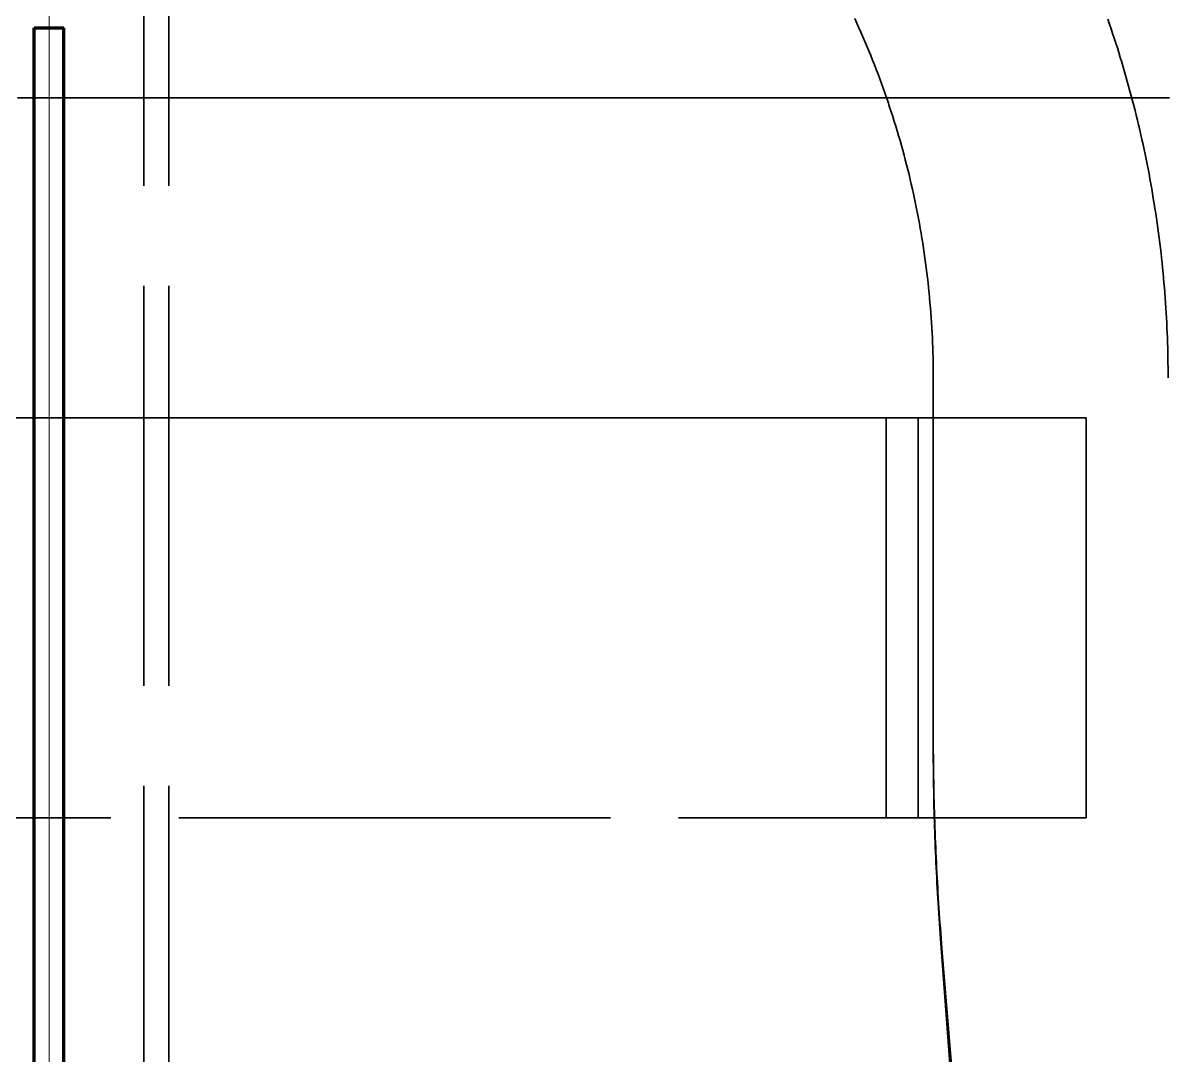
# Model space of a CAD drawing. Header units: millimetres. Extents: x 0 to 2382, y 0 to 420.
# Drawn here: x 162.74 to 174.2, y 280.63 to 290.95 of the extents above; entities that cross this region are included whole.
import ezdxf

# ---------------------------------------------------------------- set-up
doc = ezdxf.new("R2010")
doc.units = ezdxf.units.MM
doc.linetypes.add('IRAM-E-TRAZOS', pattern=[5, 4, -1])
doc.linetypes.add('IRAM-F-TRAZO-PUNTO', pattern=[20, 15, -2, 1, -2])
for name, color, linetype, lineweight in [('01-VISIBLE', 7, 'CONTINUOUS', 70), ('02-OCULTA', 4, 'IRAM-E-TRAZOS', 35), ('03-EJE', 1, 'IRAM-F-TRAZO-PUNTO', 18), ('08-FINA', 5, 'CONTINUOUS', 18)]:
    doc.layers.add(name, color=color, linetype=linetype, lineweight=lineweight)

msp = doc.modelspace()

# ---------------------------------------------------------------- linework, layer by layer
at = {"layer": '01-VISIBLE'}
for p, q in [((162.85, 232.587), (162.85, 290.9)), ((162.85, 290.9), (163.15, 290.9)), ((163.15, 232.587), (163.15, 290.9))]:
    msp.add_line(p, q, dxfattribs=at)
at = {"layer": '02-OCULTA'}
for p, q in [((163.95, 219.32), (163.95, 303.267)), ((164.2, 219.32), (164.2, 303.267)), ((162.85, 227.1), (162.85, 290.9)), ((162.85, 290.9), (163.15, 290.9)), ((163.15, 227.1), (163.15, 290.9)), ((171.85, 283.727), (171.85, 287.4)), ((171.85, 283.815), (171.85, 287.4)), ((171.85, 283.727), (171.85, 287.4)), ((171.7, 287), (154.3, 287)), ((154.62, 287), (171.38, 287)), ((173.38, 287), (171.38, 287)), ((171.38, 287), (171.38, 283)), ((171.38, 283), (171.38, 287)), ((171.7, 287), (173.38, 287)), ((171.7, 283), (171.7, 287)), ((171.7, 283), (171.7, 287)), ((173.38, 283), (173.38, 287)), ((173.38, 283), (173.38, 287)), ((154.3, 283), (171.7, 283)), ((154.62, 283), (171.38, 283)), ((171.38, 283), (173.38, 283)), ((171.7, 283), (173.38, 283)), ((172.142, 278.824), (171.922, 281.789)), ((172.142, 278.824), (171.922, 281.789)), ((172.155, 279.004), (171.936, 281.693))]:
    msp.add_line(p, q, dxfattribs=at)
for points in [[(171.85, 287.4), (171.85, 287.45), (171.849, 287.5), (171.849, 287.55), (171.848, 287.6), (171.846, 287.65), (171.845, 287.7), (171.843, 287.751), (171.841, 287.801), (171.838, 287.851), (171.835, 287.901), (171.832, 287.951), (171.829, 288.001), (171.825, 288.05), (171.822, 288.1), (171.817, 288.15), (171.813, 288.2), (171.808, 288.25), (171.803, 288.3), (171.798, 288.35), (171.792, 288.399), (171.786, 288.449), (171.78, 288.499), (171.773, 288.549), (171.766, 288.598), (171.759, 288.648), (171.752, 288.697), (171.744, 288.747), (171.736, 288.796), (171.728, 288.846), (171.719, 288.895), (171.711, 288.944), (171.701, 288.994), (171.692, 289.043), (171.682, 289.092), (171.672, 289.141), (171.662, 289.19), (171.652, 289.239), (171.641, 289.288), (171.63, 289.337), (171.618, 289.385), (171.607, 289.434), (171.595, 289.483), (171.582, 289.531), (171.57, 289.58), (171.557, 289.628), (171.544, 289.677), (171.531, 289.725), (171.517, 289.773), (171.503, 289.821), (171.489, 289.869), (171.474, 289.917), (171.459, 289.965), (171.444, 290.013), (171.429, 290.06), (171.413, 290.108), (171.398, 290.156), (171.381, 290.203), (171.365, 290.25), (171.348, 290.297), (171.331, 290.345), (171.314, 290.392), (171.297, 290.439), (171.279, 290.485), (171.261, 290.532), (171.242, 290.579), (171.224, 290.625), (171.205, 290.672), (171.186, 290.718), (171.166, 290.764), (171.146, 290.81), (171.126, 290.856), (171.106, 290.902), (171.086, 290.947), (171.065, 290.993)], [(171.85, 287.4), (171.85, 287.45), (171.849, 287.5), (171.849, 287.55), (171.848, 287.6), (171.846, 287.65), (171.845, 287.7), (171.843, 287.751), (171.841, 287.801), (171.838, 287.851), (171.835, 287.901), (171.832, 287.951), (171.829, 288.001), (171.825, 288.05), (171.822, 288.1), (171.817, 288.15), (171.813, 288.2), (171.808, 288.25), (171.803, 288.3), (171.798, 288.35), (171.792, 288.399), (171.786, 288.449), (171.78, 288.499), (171.773, 288.549), (171.766, 288.598), (171.759, 288.648), (171.752, 288.697), (171.744, 288.747), (171.736, 288.796), (171.728, 288.846), (171.719, 288.895), (171.711, 288.944), (171.701, 288.994), (171.692, 289.043), (171.682, 289.092), (171.672, 289.141), (171.662, 289.19), (171.652, 289.239), (171.641, 289.288), (171.63, 289.337), (171.618, 289.385), (171.607, 289.434), (171.595, 289.483), (171.582, 289.531), (171.57, 289.58), (171.557, 289.628), (171.544, 289.677), (171.531, 289.725), (171.517, 289.773), (171.503, 289.821), (171.489, 289.869), (171.474, 289.917), (171.459, 289.965), (171.444, 290.013), (171.429, 290.06), (171.413, 290.108), (171.398, 290.156), (171.381, 290.203), (171.365, 290.25), (171.348, 290.297), (171.331, 290.345), (171.314, 290.392), (171.297, 290.439), (171.279, 290.485), (171.261, 290.532), (171.242, 290.579), (171.224, 290.625), (171.205, 290.672), (171.186, 290.718), (171.166, 290.764), (171.146, 290.81), (171.126, 290.856), (171.106, 290.902), (171.086, 290.947), (171.065, 290.993)], [(171.85, 287.4), (171.85, 287.45), (171.849, 287.5), (171.849, 287.55), (171.848, 287.6), (171.846, 287.65), (171.845, 287.7), (171.843, 287.751), (171.841, 287.801), (171.838, 287.851), (171.835, 287.901), (171.832, 287.951), (171.829, 288.001), (171.825, 288.05), (171.822, 288.1), (171.817, 288.15), (171.813, 288.2), (171.808, 288.25), (171.803, 288.3), (171.798, 288.35), (171.792, 288.399), (171.786, 288.449), (171.78, 288.499), (171.773, 288.549), (171.766, 288.598), (171.759, 288.648), (171.752, 288.697), (171.744, 288.747), (171.736, 288.796), (171.728, 288.846), (171.719, 288.895), (171.711, 288.944), (171.701, 288.994), (171.692, 289.043), (171.682, 289.092), (171.672, 289.141), (171.662, 289.19), (171.652, 289.239), (171.641, 289.288), (171.63, 289.337), (171.618, 289.385), (171.607, 289.434), (171.595, 289.483), (171.582, 289.531), (171.57, 289.58), (171.557, 289.628), (171.544, 289.677), (171.531, 289.725), (171.517, 289.773), (171.503, 289.821), (171.489, 289.869), (171.474, 289.917), (171.459, 289.965), (171.444, 290.013), (171.429, 290.06), (171.413, 290.108), (171.398, 290.156), (171.381, 290.203), (171.365, 290.25), (171.348, 290.297), (171.331, 290.345), (171.314, 290.392), (171.297, 290.439), (171.279, 290.485), (171.261, 290.532), (171.242, 290.579), (171.224, 290.625), (171.205, 290.672), (171.186, 290.718), (171.166, 290.764), (171.146, 290.81), (171.126, 290.856), (171.106, 290.902), (171.086, 290.947), (171.065, 290.993)], [(173.597, 290.986), (173.613, 290.939), (173.63, 290.891), (173.645, 290.844), (173.661, 290.796), (173.676, 290.748), (173.692, 290.701), (173.706, 290.653), (173.721, 290.605), (173.736, 290.557), (173.75, 290.509), (173.764, 290.461), (173.778, 290.413), (173.792, 290.365), (173.805, 290.317), (173.818, 290.269), (173.831, 290.22), (173.844, 290.172), (173.857, 290.123), (173.869, 290.075), (173.881, 290.026), (173.893, 289.978), (173.904, 289.929), (173.916, 289.88), (173.927, 289.832), (173.938, 289.783), (173.949, 289.734), (173.959, 289.685), (173.97, 289.636), (173.98, 289.587), (173.99, 289.538), (173.999, 289.489), (174.009, 289.44), (174.018, 289.391), (174.027, 289.341), (174.036, 289.292), (174.044, 289.243), (174.052, 289.193), (174.06, 289.144), (174.068, 289.095), (174.076, 289.045), (174.083, 288.996), (174.091, 288.946), (174.097, 288.897), (174.104, 288.847), (174.111, 288.797), (174.117, 288.748), (174.123, 288.698), (174.129, 288.648), (174.134, 288.599), (174.14, 288.549), (174.145, 288.499), (174.15, 288.449), (174.154, 288.399), (174.159, 288.35), (174.163, 288.3), (174.167, 288.25), (174.171, 288.2), (174.174, 288.15), (174.178, 288.1), (174.181, 288.05), (174.184, 288), (174.186, 287.95), (174.189, 287.9), (174.191, 287.85), (174.193, 287.8), (174.194, 287.75), (174.196, 287.7), (174.197, 287.65), (174.198, 287.6), (174.199, 287.55), (174.2, 287.5), (174.2, 287.45), (174.2, 287.4)], [(173.597, 290.986), (173.613, 290.939), (173.63, 290.891), (173.645, 290.844), (173.661, 290.796), (173.676, 290.748), (173.692, 290.701), (173.706, 290.653), (173.721, 290.605), (173.736, 290.557), (173.75, 290.509), (173.764, 290.461), (173.778, 290.413), (173.792, 290.365), (173.805, 290.317), (173.818, 290.269), (173.831, 290.22), (173.844, 290.172), (173.857, 290.123), (173.869, 290.075), (173.881, 290.026), (173.893, 289.978), (173.904, 289.929), (173.916, 289.88), (173.927, 289.832), (173.938, 289.783), (173.949, 289.734), (173.959, 289.685), (173.97, 289.636), (173.98, 289.587), (173.99, 289.538), (173.999, 289.489), (174.009, 289.44), (174.018, 289.391), (174.027, 289.341), (174.036, 289.292), (174.044, 289.243), (174.052, 289.193), (174.06, 289.144), (174.068, 289.095), (174.076, 289.045), (174.083, 288.996), (174.091, 288.946), (174.097, 288.897), (174.104, 288.847), (174.111, 288.797), (174.117, 288.748), (174.123, 288.698), (174.129, 288.648), (174.134, 288.599), (174.14, 288.549), (174.145, 288.499), (174.15, 288.449), (174.154, 288.399), (174.159, 288.35), (174.163, 288.3), (174.167, 288.25), (174.171, 288.2), (174.174, 288.15), (174.178, 288.1), (174.181, 288.05), (174.184, 288), (174.186, 287.95), (174.189, 287.9), (174.191, 287.85), (174.193, 287.8), (174.194, 287.75), (174.196, 287.7), (174.197, 287.65), (174.198, 287.6), (174.199, 287.55), (174.2, 287.5), (174.2, 287.45), (174.2, 287.4)], [(173.597, 290.986), (173.613, 290.939), (173.63, 290.891), (173.645, 290.844), (173.661, 290.796), (173.676, 290.748), (173.692, 290.701), (173.706, 290.653), (173.721, 290.605), (173.736, 290.557), (173.75, 290.509), (173.764, 290.461), (173.778, 290.413), (173.792, 290.365), (173.805, 290.317), (173.818, 290.269), (173.831, 290.22), (173.844, 290.172), (173.857, 290.123), (173.869, 290.075), (173.881, 290.026), (173.893, 289.978), (173.904, 289.929), (173.916, 289.88), (173.927, 289.832), (173.938, 289.783), (173.949, 289.734), (173.959, 289.685), (173.97, 289.636), (173.98, 289.587), (173.99, 289.538), (173.999, 289.489), (174.009, 289.44), (174.018, 289.391), (174.027, 289.341), (174.036, 289.292), (174.044, 289.243), (174.052, 289.193), (174.06, 289.144), (174.068, 289.095), (174.076, 289.045), (174.083, 288.996), (174.091, 288.946), (174.097, 288.897), (174.104, 288.847), (174.111, 288.797), (174.117, 288.748), (174.123, 288.698), (174.129, 288.648), (174.134, 288.599), (174.14, 288.549), (174.145, 288.499), (174.15, 288.449), (174.154, 288.399), (174.159, 288.35), (174.163, 288.3), (174.167, 288.25), (174.171, 288.2), (174.174, 288.15), (174.178, 288.1), (174.181, 288.05), (174.184, 288), (174.186, 287.95), (174.189, 287.9), (174.191, 287.85), (174.193, 287.8), (174.194, 287.75), (174.196, 287.7), (174.197, 287.65), (174.198, 287.6), (174.199, 287.55), (174.2, 287.5), (174.2, 287.45), (174.2, 287.4)], [(174.211, 290.2), (174.133, 290.2), (174.054, 290.2), (173.976, 290.2), (173.898, 290.2), (173.819, 290.2), (173.741, 290.2), (173.662, 290.2), (173.584, 290.2), (173.506, 290.2), (173.427, 290.2), (173.349, 290.2), (173.27, 290.2), (173.192, 290.2), (173.114, 290.2), (173.035, 290.2), (172.957, 290.2), (172.878, 290.2), (172.8, 290.2), (172.722, 290.2), (172.643, 290.2), (172.565, 290.2), (172.486, 290.2), (172.408, 290.2), (172.33, 290.2), (172.251, 290.2), (172.173, 290.2), (172.094, 290.2), (172.016, 290.2), (171.938, 290.2), (171.859, 290.2), (171.781, 290.2), (171.702, 290.2), (171.624, 290.2), (171.546, 290.2), (171.467, 290.2), (171.389, 290.2), (171.31, 290.2), (171.232, 290.2), (171.154, 290.2), (171.075, 290.2), (170.997, 290.2), (170.918, 290.2), (170.84, 290.2), (170.762, 290.2), (170.683, 290.2), (170.605, 290.2), (170.526, 290.2), (170.448, 290.2), (170.37, 290.2), (170.291, 290.2), (170.213, 290.2), (170.134, 290.2), (170.056, 290.2), (169.978, 290.2), (169.899, 290.2), (169.821, 290.2), (169.742, 290.2), (169.664, 290.2), (169.586, 290.2), (169.507, 290.2), (169.429, 290.2), (169.35, 290.2), (169.272, 290.2), (169.194, 290.2), (169.115, 290.2), (169.037, 290.2), (168.958, 290.2), (168.88, 290.2), (168.802, 290.2), (168.723, 290.2), (168.645, 290.2), (168.566, 290.2), (168.488, 290.2), (168.41, 290.2), (168.331, 290.2), (168.253, 290.2), (168.174, 290.2), (168.096, 290.2), (168.018, 290.2), (167.939, 290.2), (167.861, 290.2), (167.782, 290.2), (167.704, 290.2), (167.626, 290.2), (167.547, 290.2), (167.469, 290.2), (167.39, 290.2), (167.312, 290.2), (167.234, 290.2), (167.155, 290.2), (167.077, 290.2), (166.998, 290.2), (166.92, 290.2), (166.842, 290.2), (166.763, 290.2), (166.685, 290.2), (166.606, 290.2), (166.528, 290.2), (166.45, 290.2), (166.371, 290.2), (166.293, 290.2), (166.214, 290.2), (166.136, 290.2), (166.058, 290.2), (165.979, 290.2), (165.901, 290.2), (165.822, 290.2), (165.744, 290.2), (165.666, 290.2), (165.587, 290.2), (165.509, 290.2), (165.43, 290.2), (165.352, 290.2), (165.274, 290.2), (165.195, 290.2), (165.117, 290.2), (165.038, 290.2), (164.96, 290.2), (164.882, 290.2), (164.803, 290.2), (164.725, 290.2), (164.646, 290.2), (164.568, 290.2), (164.49, 290.2), (164.411, 290.2), (164.333, 290.2), (164.254, 290.2), (164.176, 290.2), (164.098, 290.2), (164.019, 290.2), (163.941, 290.2), (163.862, 290.2), (163.784, 290.2), (163.706, 290.2), (163.627, 290.2), (163.549, 290.2), (163.47, 290.2), (163.392, 290.2), (163.314, 290.2), (163.235, 290.2), (163.157, 290.2), (163.078, 290.2), (163, 290.2), (162.922, 290.2), (162.843, 290.2), (162.765, 290.2), (162.686, 290.2)], [(162.686, 290.2), (162.765, 290.2), (162.843, 290.2), (162.922, 290.2), (163, 290.2), (163.078, 290.2), (163.157, 290.2), (163.235, 290.2), (163.314, 290.2), (163.392, 290.2), (163.47, 290.2), (163.549, 290.2), (163.627, 290.2), (163.706, 290.2), (163.784, 290.2), (163.862, 290.2), (163.941, 290.2), (164.019, 290.2), (164.098, 290.2), (164.176, 290.2), (164.254, 290.2), (164.333, 290.2), (164.411, 290.2), (164.49, 290.2), (164.568, 290.2), (164.646, 290.2), (164.725, 290.2), (164.803, 290.2), (164.882, 290.2), (164.96, 290.2), (165.038, 290.2), (165.117, 290.2), (165.195, 290.2), (165.274, 290.2), (165.352, 290.2), (165.43, 290.2), (165.509, 290.2), (165.587, 290.2), (165.666, 290.2), (165.744, 290.2), (165.822, 290.2), (165.901, 290.2), (165.979, 290.2), (166.058, 290.2), (166.136, 290.2), (166.214, 290.2), (166.293, 290.2), (166.371, 290.2), (166.45, 290.2), (166.528, 290.2), (166.606, 290.2), (166.685, 290.2), (166.763, 290.2), (166.842, 290.2), (166.92, 290.2), (166.998, 290.2), (167.077, 290.2), (167.155, 290.2), (167.234, 290.2), (167.312, 290.2), (167.39, 290.2), (167.469, 290.2), (167.547, 290.2), (167.626, 290.2), (167.704, 290.2), (167.782, 290.2), (167.861, 290.2), (167.939, 290.2), (168.018, 290.2), (168.096, 290.2), (168.174, 290.2), (168.253, 290.2), (168.331, 290.2), (168.41, 290.2), (168.488, 290.2), (168.566, 290.2), (168.645, 290.2), (168.723, 290.2), (168.802, 290.2), (168.88, 290.2), (168.958, 290.2), (169.037, 290.2), (169.115, 290.2), (169.194, 290.2), (169.272, 290.2), (169.35, 290.2), (169.429, 290.2), (169.507, 290.2), (169.586, 290.2), (169.664, 290.2), (169.742, 290.2), (169.821, 290.2), (169.899, 290.2), (169.978, 290.2), (170.056, 290.2), (170.134, 290.2), (170.213, 290.2), (170.291, 290.2), (170.37, 290.2), (170.448, 290.2), (170.526, 290.2), (170.605, 290.2), (170.683, 290.2), (170.762, 290.2), (170.84, 290.2), (170.918, 290.2), (170.997, 290.2), (171.075, 290.2), (171.154, 290.2), (171.232, 290.2), (171.31, 290.2), (171.389, 290.2), (171.467, 290.2), (171.546, 290.2), (171.624, 290.2), (171.702, 290.2), (171.781, 290.2), (171.859, 290.2), (171.938, 290.2), (172.016, 290.2), (172.094, 290.2), (172.173, 290.2), (172.251, 290.2), (172.33, 290.2), (172.408, 290.2), (172.486, 290.2), (172.565, 290.2), (172.643, 290.2), (172.722, 290.2), (172.8, 290.2), (172.878, 290.2), (172.957, 290.2), (173.035, 290.2), (173.114, 290.2), (173.192, 290.2), (173.27, 290.2), (173.349, 290.2), (173.427, 290.2), (173.506, 290.2), (173.584, 290.2), (173.662, 290.2), (173.741, 290.2), (173.819, 290.2), (173.898, 290.2), (173.976, 290.2), (174.054, 290.2), (174.133, 290.2), (174.211, 290.2)], [(174.213, 290.2), (174.136, 290.2), (174.059, 290.2), (173.982, 290.2), (173.906, 290.2), (173.829, 290.2), (173.752, 290.2), (173.675, 290.2), (173.598, 290.2), (173.522, 290.2), (173.445, 290.2), (173.368, 290.2), (173.291, 290.2), (173.214, 290.2), (173.138, 290.2), (173.061, 290.2), (172.984, 290.2), (172.907, 290.2), (172.83, 290.2), (172.754, 290.2), (172.677, 290.2), (172.6, 290.2), (172.523, 290.2), (172.446, 290.2), (172.37, 290.2), (172.293, 290.2), (172.216, 290.2), (172.139, 290.2), (172.062, 290.2), (171.986, 290.2), (171.909, 290.2), (171.832, 290.2), (171.755, 290.2), (171.678, 290.2), (171.602, 290.2), (171.525, 290.2), (171.448, 290.2), (171.371, 290.2), (171.294, 290.2), (171.218, 290.2), (171.141, 290.2), (171.064, 290.2), (170.987, 290.2), (170.91, 290.2), (170.834, 290.2), (170.757, 290.2), (170.68, 290.2), (170.603, 290.2), (170.526, 290.2), (170.45, 290.2), (170.373, 290.2), (170.296, 290.2), (170.219, 290.2), (170.142, 290.2), (170.066, 290.2), (169.989, 290.2), (169.912, 290.2), (169.835, 290.2), (169.758, 290.2), (169.682, 290.2), (169.605, 290.2), (169.528, 290.2), (169.451, 290.2), (169.374, 290.2), (169.298, 290.2), (169.221, 290.2), (169.144, 290.2), (169.067, 290.2), (168.99, 290.2), (168.914, 290.2), (168.837, 290.2), (168.76, 290.2), (168.683, 290.2), (168.606, 290.2), (168.53, 290.2), (168.453, 290.2), (168.376, 290.2), (168.299, 290.2), (168.222, 290.2), (168.146, 290.2), (168.069, 290.2), (167.992, 290.2), (167.915, 290.2), (167.838, 290.2), (167.762, 290.2), (167.685, 290.2), (167.608, 290.2), (167.531, 290.2), (167.454, 290.2), (167.378, 290.2), (167.301, 290.2), (167.224, 290.2), (167.147, 290.2), (167.07, 290.2), (166.994, 290.2), (166.917, 290.2), (166.84, 290.2), (166.763, 290.2), (166.686, 290.2), (166.61, 290.2), (166.533, 290.2), (166.456, 290.2), (166.379, 290.2), (166.302, 290.2), (166.226, 290.2), (166.149, 290.2), (166.072, 290.2), (165.995, 290.2), (165.918, 290.2), (165.842, 290.2), (165.765, 290.2), (165.688, 290.2), (165.611, 290.2), (165.534, 290.2), (165.458, 290.2), (165.381, 290.2), (165.304, 290.2), (165.227, 290.2), (165.15, 290.2), (165.074, 290.2), (164.997, 290.2), (164.92, 290.2), (164.843, 290.2), (164.766, 290.2), (164.69, 290.2), (164.613, 290.2), (164.536, 290.2), (164.459, 290.2), (164.382, 290.2), (164.306, 290.2), (164.229, 290.2), (164.152, 290.2), (164.075, 290.2), (163.998, 290.2), (163.922, 290.2), (163.845, 290.2), (163.768, 290.2), (163.691, 290.2), (163.614, 290.2), (163.538, 290.2), (163.461, 290.2), (163.384, 290.2), (163.307, 290.2), (163.23, 290.2), (163.154, 290.2), (163.077, 290.2), (163, 290.2), (162.923, 290.2), (162.846, 290.2), (162.77, 290.2), (162.693, 290.2)], [(162.693, 290.2), (162.77, 290.2), (162.846, 290.2), (162.923, 290.2), (163, 290.2), (163.077, 290.2), (163.154, 290.2), (163.23, 290.2), (163.307, 290.2), (163.384, 290.2), (163.461, 290.2), (163.538, 290.2), (163.614, 290.2), (163.691, 290.2), (163.768, 290.2), (163.845, 290.2), (163.922, 290.2), (163.998, 290.2), (164.075, 290.2), (164.152, 290.2), (164.229, 290.2), (164.306, 290.2), (164.382, 290.2), (164.459, 290.2), (164.536, 290.2), (164.613, 290.2), (164.69, 290.2), (164.766, 290.2), (164.843, 290.2), (164.92, 290.2), (164.997, 290.2), (165.074, 290.2), (165.15, 290.2), (165.227, 290.2), (165.304, 290.2), (165.381, 290.2), (165.458, 290.2), (165.534, 290.2), (165.611, 290.2), (165.688, 290.2), (165.765, 290.2), (165.842, 290.2), (165.918, 290.2), (165.995, 290.2), (166.072, 290.2), (166.149, 290.2), (166.226, 290.2), (166.302, 290.2), (166.379, 290.2), (166.456, 290.2), (166.533, 290.2), (166.61, 290.2), (166.686, 290.2), (166.763, 290.2), (166.84, 290.2), (166.917, 290.2), (166.994, 290.2), (167.07, 290.2), (167.147, 290.2), (167.224, 290.2), (167.301, 290.2), (167.378, 290.2), (167.454, 290.2), (167.531, 290.2), (167.608, 290.2), (167.685, 290.2), (167.762, 290.2), (167.838, 290.2), (167.915, 290.2), (167.992, 290.2), (168.069, 290.2), (168.146, 290.2), (168.222, 290.2), (168.299, 290.2), (168.376, 290.2), (168.453, 290.2), (168.53, 290.2), (168.606, 290.2), (168.683, 290.2), (168.76, 290.2), (168.837, 290.2), (168.914, 290.2), (168.99, 290.2), (169.067, 290.2), (169.144, 290.2), (169.221, 290.2), (169.298, 290.2), (169.374, 290.2), (169.451, 290.2), (169.528, 290.2), (169.605, 290.2), (169.682, 290.2), (169.758, 290.2), (169.835, 290.2), (169.912, 290.2), (169.989, 290.2), (170.066, 290.2), (170.142, 290.2), (170.219, 290.2), (170.296, 290.2), (170.373, 290.2), (170.45, 290.2), (170.526, 290.2), (170.603, 290.2), (170.68, 290.2), (170.757, 290.2), (170.834, 290.2), (170.91, 290.2), (170.987, 290.2), (171.064, 290.2), (171.141, 290.2), (171.218, 290.2), (171.294, 290.2), (171.371, 290.2), (171.448, 290.2), (171.525, 290.2), (171.602, 290.2), (171.678, 290.2), (171.755, 290.2), (171.832, 290.2), (171.909, 290.2), (171.986, 290.2), (172.062, 290.2), (172.139, 290.2), (172.216, 290.2), (172.293, 290.2), (172.37, 290.2), (172.446, 290.2), (172.523, 290.2), (172.6, 290.2), (172.677, 290.2), (172.754, 290.2), (172.83, 290.2), (172.907, 290.2), (172.984, 290.2), (173.061, 290.2), (173.138, 290.2), (173.214, 290.2), (173.291, 290.2), (173.368, 290.2), (173.445, 290.2), (173.522, 290.2), (173.598, 290.2), (173.675, 290.2), (173.752, 290.2), (173.829, 290.2), (173.906, 290.2), (173.982, 290.2), (174.059, 290.2), (174.136, 290.2), (174.213, 290.2)], [(171.936, 281.693), (171.932, 281.744), (171.928, 281.794), (171.924, 281.845), (171.921, 281.895), (171.917, 281.945), (171.913, 281.996), (171.91, 282.046), (171.906, 282.097), (171.903, 282.147), (171.9, 282.198), (171.897, 282.248), (171.894, 282.299), (171.891, 282.349), (171.888, 282.4), (171.886, 282.45), (171.883, 282.501), (171.881, 282.551), (171.878, 282.602), (171.876, 282.652), (171.874, 282.703), (171.872, 282.753), (171.87, 282.804), (171.868, 282.854), (171.866, 282.905), (171.864, 282.955), (171.863, 283.006), (171.861, 283.056), (171.86, 283.107), (171.858, 283.158), (171.857, 283.208), (171.856, 283.259), (171.855, 283.309), (171.854, 283.36), (171.853, 283.41), (171.852, 283.461), (171.852, 283.511), (171.851, 283.562), (171.851, 283.613), (171.85, 283.663), (171.85, 283.714), (171.85, 283.764), (171.85, 283.815)], [(171.922, 281.789), (171.918, 281.84), (171.914, 281.891), (171.911, 281.941), (171.908, 281.992), (171.904, 282.043), (171.901, 282.094), (171.898, 282.145), (171.895, 282.196), (171.892, 282.247), (171.889, 282.298), (171.886, 282.349), (171.884, 282.4), (171.881, 282.451), (171.879, 282.502), (171.876, 282.553), (171.874, 282.604), (171.872, 282.655), (171.87, 282.706), (171.868, 282.757), (171.866, 282.808), (171.864, 282.859), (171.863, 282.91), (171.861, 282.961), (171.86, 283.012), (171.858, 283.063), (171.857, 283.114), (171.856, 283.165), (171.855, 283.216), (171.854, 283.267), (171.853, 283.318), (171.852, 283.369), (171.852, 283.421), (171.851, 283.472), (171.851, 283.523), (171.85, 283.574), (171.85, 283.625), (171.85, 283.676), (171.85, 283.727)], [(171.922, 281.789), (171.918, 281.84), (171.914, 281.891), (171.911, 281.941), (171.908, 281.992), (171.904, 282.043), (171.901, 282.094), (171.898, 282.145), (171.895, 282.196), (171.892, 282.247), (171.889, 282.298), (171.886, 282.349), (171.884, 282.4), (171.881, 282.451), (171.879, 282.502), (171.876, 282.553), (171.874, 282.604), (171.872, 282.655), (171.87, 282.706), (171.868, 282.757), (171.866, 282.808), (171.864, 282.859), (171.863, 282.91), (171.861, 282.961), (171.86, 283.012), (171.858, 283.063), (171.857, 283.114), (171.856, 283.165), (171.855, 283.216), (171.854, 283.267), (171.853, 283.318), (171.852, 283.369), (171.852, 283.421), (171.851, 283.472), (171.851, 283.523), (171.85, 283.574), (171.85, 283.625), (171.85, 283.676), (171.85, 283.727)]]:
    msp.add_lwpolyline(points, dxfattribs=at)
at = {"layer": '03-EJE'}
msp.add_line((163, 216.2), (163, 315.146), dxfattribs=at)
at = {"layer": '08-FINA'}
msp.add_circle((179.885, 275.35), 7.367, dxfattribs=at)

doc.saveas('drawing.dxf')
